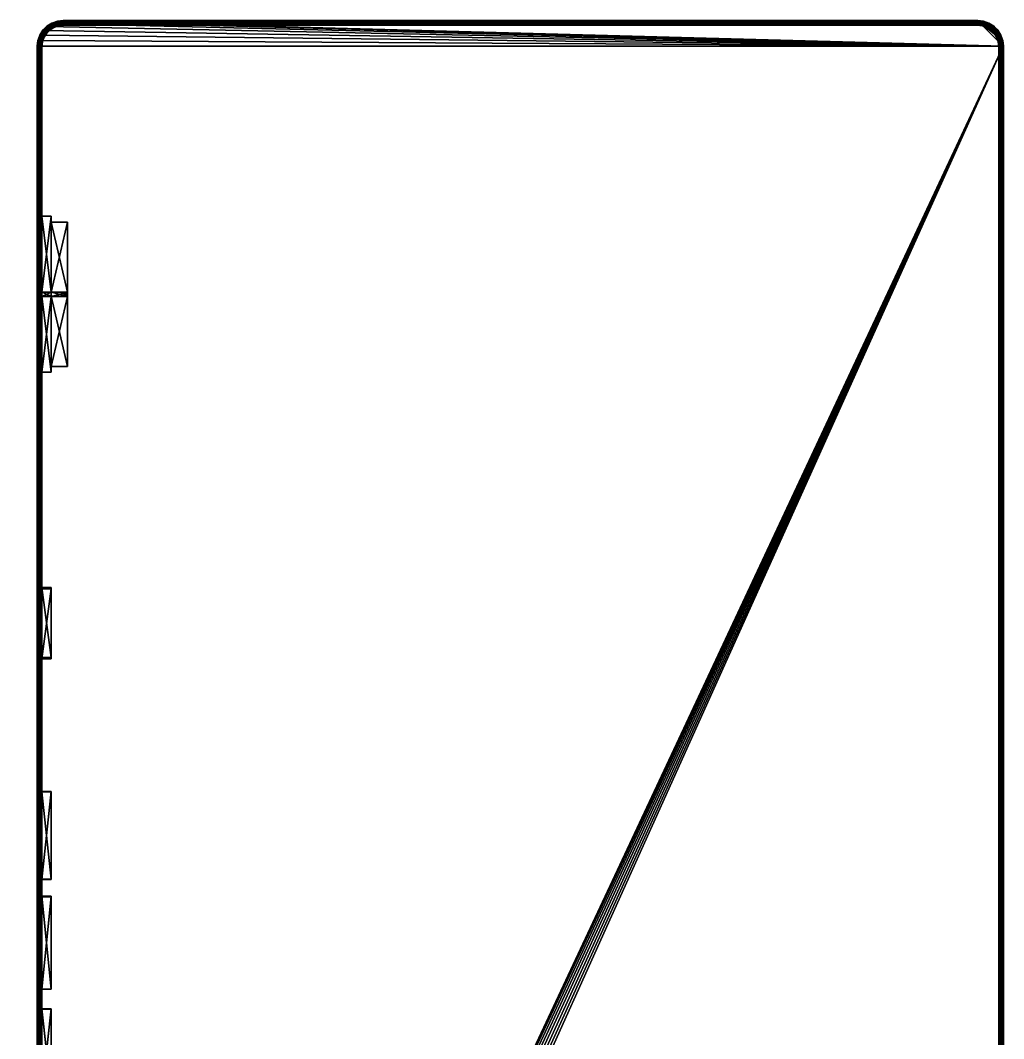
# Model space of a CAD drawing. Header units: inches. Extents: x -86905 to 120623, y -35248 to 213746.
# Drawn here: x -86905 to -5297, y 129234 to 213746 of the extents above; entities that cross this region are included whole.
import ezdxf

# ---------------------------------------------------------------- set-up
doc = ezdxf.new("R2010")
doc.units = ezdxf.units.IN
doc.header["$MEASUREMENT"] = 0
doc.layers.get('0').update_dxf_attribs({"color": 214, "true_color": 0x911cb1})

msp = doc.modelspace()

# ---------------------------------------------------------------- meshes
at = {"color": 133, "true_color": 0x58c7e1}
mesh = msp.add_polyface(dxfattribs=at)
corners = [(-84719, 212680, -822), (-84719, 212680, 96514), (-84445, 212955, 96514), (-84445, 212955, -822), (-84445, 212955, 106354), (-84719, 212680, 106354), (-84775, 212724, 106598), (-84489, 213010, 106598), (-84793, 212739, 106843), (-84503, 213028, 106843), (-84880, 212809, 107088), (-84573, 213115, 107088), (-84910, 212832, 108665), (-84597, 213145, 108665), (-84642, 213200, 108965), (-84253, 213447, 108965), (-84222, 213383, 108665), (-84965, 212877, 108965), (-85212, 212489, 108965), (-84697, 213269, 109265), (-84292, 213526, 109265), (-85034, 212932, 109265), (-85291, 212528, 109265), (-84686, 213255, 109565), (-84284, 213511, 109565), (-85020, 212921, 109565), (-85275, 212520, 109565), (-84675, 213242, 109865), (-84277, 213495, 109865), (-85006, 212910, 109865), (-85259, 212512, 109865)]
mesh.append_faces([[corners[k] for k in face] for face in [(0, 1, 2, 0), (2, 3, 0, 2), (4, 5, 6, 4), (6, 7, 4, 6), (7, 6, 8, 7), (8, 9, 7, 8), (9, 8, 10, 9), (10, 11, 9, 10), (11, 10, 12, 11), (12, 13, 11, 12), (14, 15, 16, 14), (13, 12, 17, 13), (17, 14, 13, 17), (18, 17, 12, 18), (15, 14, 19, 15), (19, 20, 15, 19), (14, 17, 21, 14), (21, 19, 14, 21), (17, 18, 22, 17), (22, 21, 17, 22), (20, 19, 23, 20), (23, 24, 20, 23), (19, 21, 25, 19), (25, 23, 19, 25), (21, 22, 26, 21), (26, 25, 21, 26), (24, 23, 27, 24), (27, 28, 24, 27), (23, 25, 29, 23), (29, 27, 23, 29), (25, 26, 30, 25), (30, 29, 25, 30), (5, 4, 2, 5), (2, 1, 5, 2)]], dxfattribs={"vtx2": -1, "vtx3": -1, "color": 133})
mesh = msp.add_polyface(dxfattribs=at)
corners = [(-5332, 211591, 109865), (-7451, 213710, 109865), (-83356, 213710, 109865), (-83825, 213656, 109865), (-84277, 213495, 109865), (-84675, 213242, 109865), (-85006, 212910, 109865), (-85259, 212512, 109865), (-7066, 213298, -822), (-7066, 213298, 96514), (-6692, 213164, 96514), (-7472, 213345, -822), (-7472, 213345, 96514), (-83335, 213345, -822), (-7066, 213298, 106354), (-7472, 213345, 106354), (-7468, 213415, 106598), (-7050, 213367, 106598), (-7467, 213438, 106843), (-7044, 213390, 106843), (-7460, 213550, 107088), (-7019, 213499, 107088), (-7458, 213587, 108665), (-7010, 213536, 108665), (-7454, 213658, 108965), (-6994, 213605, 108965), (-7449, 213746, 109265), (-6974, 213691, 109265), (-7450, 213728, 109565), (-6978, 213674, 109565), (-83358, 213746, 109265), (-83357, 213728, 109565), (-6982, 213656, 109865), (-6692, 213164, 106354)]
mesh.append_faces([[corners[k] for k in face] for face in [(0, 1, 2, 0), (0, 2, 3, 0), (0, 3, 4, 0), (0, 4, 5, 0), (0, 5, 6, 0), (0, 6, 7, 0)]], dxfattribs={"vtx0": -1, "vtx2": -1, "vtx3": -1, "color": 133})
mesh.append_faces([[corners[k] for k in face] for face in [(8, 9, 10, 8), (11, 12, 9, 11), (9, 8, 11, 9), (12, 11, 13, 12), (14, 15, 16, 14), (16, 17, 14, 16), (17, 16, 18, 17), (18, 19, 17, 18), (19, 18, 20, 19), (20, 21, 19, 20), (21, 20, 22, 21), (22, 23, 21, 22), (23, 22, 24, 23), (24, 25, 23, 24), (25, 24, 26, 25), (26, 27, 25, 26), (27, 26, 28, 27), (28, 29, 27, 28), (26, 30, 31, 26), (31, 28, 26, 31), (29, 28, 1, 29), (1, 32, 29, 1), (28, 31, 2, 28), (2, 1, 28, 2), (14, 33, 10, 14), (10, 9, 14, 10), (15, 14, 9, 15), (9, 12, 15, 9)]], dxfattribs={"vtx2": -1, "vtx3": -1, "color": 133})
mesh = msp.add_polyface(dxfattribs=at)
corners = [(-83742, 213298, -822), (-83742, 213298, 96514), (-83335, 213345, 96514), (-84115, 213164, -822), (-84115, 213164, 96514), (-84445, 212955, -822), (-84445, 212955, 96514), (-83742, 213298, 106354), (-84115, 213164, 106354), (-84146, 213228, 106598), (-83758, 213367, 106598), (-84445, 212955, 106354), (-84489, 213010, 106598), (-84156, 213249, 106843), (-83763, 213390, 106843), (-84503, 213028, 106843), (-84205, 213349, 107088), (-83788, 213499, 107088), (-84573, 213115, 107088), (-84222, 213383, 108665), (-83797, 213536, 108665), (-84597, 213145, 108665), (-84253, 213447, 108965), (-83813, 213605, 108965), (-84642, 213200, 108965), (-84292, 213526, 109265), (-83833, 213691, 109265), (-84284, 213511, 109565), (-83829, 213674, 109565), (-84277, 213495, 109865), (-83825, 213656, 109865)]
mesh.append_faces([[corners[k] for k in face] for face in [(0, 1, 2, 0), (3, 4, 1, 3), (1, 0, 3, 1), (5, 6, 4, 5), (4, 3, 5, 4), (7, 8, 9, 7), (9, 10, 7, 9), (8, 11, 12, 8), (12, 9, 8, 12), (10, 9, 13, 10), (13, 14, 10, 13), (9, 12, 15, 9), (15, 13, 9, 15), (14, 13, 16, 14), (16, 17, 14, 16), (13, 15, 18, 13), (18, 16, 13, 18), (17, 16, 19, 17), (19, 20, 17, 19), (16, 18, 21, 16), (21, 19, 16, 21), (20, 19, 22, 20), (22, 23, 20, 22), (19, 21, 24, 19), (23, 22, 25, 23), (25, 26, 23, 25), (26, 25, 27, 26), (27, 28, 26, 27), (28, 27, 29, 28), (29, 30, 28, 29), (8, 7, 1, 8), (1, 4, 8, 1), (11, 8, 4, 11), (4, 6, 11, 4)]], dxfattribs={"vtx2": -1, "vtx3": -1, "color": 133})
mesh = msp.add_polyface(dxfattribs=at)
corners = [(-83335, 213345, -822), (-83335, 213345, 96514), (-7472, 213345, 96514), (-83742, 213298, -822), (-7472, 213345, 106354), (-83335, 213345, 106354), (-83339, 213415, 106598), (-7468, 213415, 106598), (-83742, 213298, 106354), (-83758, 213367, 106598), (-83340, 213438, 106843), (-7467, 213438, 106843), (-83763, 213390, 106843), (-83347, 213550, 107088), (-7460, 213550, 107088), (-83788, 213499, 107088), (-83349, 213587, 108665), (-7458, 213587, 108665), (-83797, 213536, 108665), (-83353, 213658, 108965), (-7454, 213658, 108965), (-83813, 213605, 108965), (-83358, 213746, 109265), (-7449, 213746, 109265), (-83833, 213691, 109265), (-83829, 213674, 109565), (-83357, 213728, 109565), (-83825, 213656, 109865), (-83356, 213710, 109865), (-83742, 213298, 96514)]
mesh.append_faces([[corners[k] for k in face] for face in [(0, 1, 2, 0), (1, 0, 3, 1), (4, 5, 6, 4), (6, 7, 4, 6), (5, 8, 9, 5), (9, 6, 5, 9), (7, 6, 10, 7), (10, 11, 7, 10), (6, 9, 12, 6), (12, 10, 6, 12), (11, 10, 13, 11), (13, 14, 11, 13), (10, 12, 15, 10), (15, 13, 10, 15), (14, 13, 16, 14), (16, 17, 14, 16), (13, 15, 18, 13), (18, 16, 13, 18), (17, 16, 19, 17), (19, 20, 17, 19), (16, 18, 21, 16), (21, 19, 16, 21), (20, 19, 22, 20), (22, 23, 20, 22), (19, 21, 24, 19), (24, 22, 19, 24), (22, 24, 25, 22), (25, 26, 22, 25), (26, 25, 27, 26), (27, 28, 26, 27), (5, 4, 2, 5), (2, 1, 5, 2), (8, 5, 1, 8), (1, 29, 8, 1)]], dxfattribs={"vtx2": -1, "vtx3": -1, "color": 133})
mesh = msp.add_polyface(dxfattribs=at)
corners = [(-5386, 212061, 109865), (-5548, 212512, 109865), (-6530, 213495, 109865), (-5332, 211591, 109865), (-7451, 213710, 109865), (-5878, 212350, -822), (-5878, 212350, 96514), (-5744, 211977, 96514), (-6088, 212680, -822), (-6088, 212680, 96514), (-5744, 211977, 106354), (-5878, 212350, 106354), (-5815, 212381, 106598), (-5676, 211993, 106598), (-6088, 212680, 106354), (-6033, 212724, 106598), (-5794, 212392, 106843), (-5653, 211998, 106843), (-6014, 212739, 106843), (-5693, 212441, 107088), (-5544, 212024, 107088), (-5927, 212809, 107088), (-5659, 212458, 108665), (-5507, 212032, 108665), (-5898, 212832, 108665), (-5595, 212489, 108965), (-5438, 212049, 108965), (-5842, 212877, 108965), (-5516, 212528, 109265), (-5352, 212069, 109265), (-5532, 212520, 109565), (-5369, 212065, 109565)]
mesh.append_faces([[corners[k] for k in face] for face in [(0, 1, 2, 0), (3, 0, 4, 3)]], dxfattribs={"vtx1": -1, "vtx2": -1, "vtx3": -1, "color": 133})
mesh.append_faces([[corners[k] for k in face] for face in [(5, 6, 7, 5), (8, 9, 6, 8), (6, 5, 8, 6), (10, 11, 12, 10), (12, 13, 10, 12), (11, 14, 15, 11), (15, 12, 11, 15), (13, 12, 16, 13), (16, 17, 13, 16), (12, 15, 18, 12), (18, 16, 12, 18), (17, 16, 19, 17), (19, 20, 17, 19), (16, 18, 21, 16), (21, 19, 16, 21), (20, 19, 22, 20), (22, 23, 20, 22), (19, 21, 24, 19), (24, 22, 19, 24), (23, 22, 25, 23), (25, 26, 23, 25), (22, 24, 27, 22), (26, 25, 28, 26), (28, 29, 26, 28), (29, 28, 30, 29), (30, 31, 29, 30), (31, 30, 1, 31), (1, 0, 31, 1), (11, 10, 7, 11), (7, 6, 11, 7), (14, 11, 6, 14), (6, 9, 14, 6)]], dxfattribs={"vtx2": -1, "vtx3": -1, "color": 133})
mesh = msp.add_polyface(dxfattribs=at)
corners = [(-5801, 212910, 109865), (-6133, 213242, 109865), (-6530, 213495, 109865), (-5548, 212512, 109865), (-5386, 212061, 109865), (-6982, 213656, 109865), (-7451, 213710, 109865), (-6363, 212955, -822), (-6363, 212955, 96514), (-6088, 212680, 96514), (-6088, 212680, -822), (-6088, 212680, 106354), (-6363, 212955, 106354), (-6318, 213010, 106598), (-6033, 212724, 106598), (-6304, 213028, 106843), (-6014, 212739, 106843), (-6234, 213115, 107088), (-5927, 212809, 107088), (-6210, 213145, 108665), (-5898, 212832, 108665), (-5842, 212877, 108965), (-5595, 212489, 108965), (-5659, 212458, 108665), (-6166, 213200, 108965), (-5773, 212932, 109265), (-5516, 212528, 109265), (-6111, 213269, 109265), (-5787, 212921, 109565), (-5532, 212520, 109565), (-6122, 213255, 109565), (-6515, 213526, 109265), (-6523, 213511, 109565)]
mesh.append_faces([[corners[k] for k in face] for face in [(4, 2, 5, 4), (4, 5, 6, 4)]], dxfattribs={"vtx0": -1, "vtx2": -1, "vtx3": -1, "color": 133})
mesh.append_faces([[corners[k] for k in face] for face in [(3, 0, 2, 3)]], dxfattribs={"vtx1": -1, "vtx2": -1, "vtx3": -1, "color": 133})
mesh.append_faces([[corners[k] for k in face] for face in [(0, 1, 2, 0), (7, 8, 9, 7), (9, 10, 7, 9), (11, 12, 13, 11), (13, 14, 11, 13), (14, 13, 15, 14), (15, 16, 14, 15), (16, 15, 17, 16), (17, 18, 16, 17), (18, 17, 19, 18), (19, 20, 18, 19), (21, 22, 23, 21), (20, 19, 24, 20), (24, 21, 20, 24), (22, 21, 25, 22), (25, 26, 22, 25), (21, 24, 27, 21), (27, 25, 21, 27), (26, 25, 28, 26), (28, 29, 26, 28), (25, 27, 30, 25), (30, 28, 25, 30), (27, 31, 32, 27), (32, 30, 27, 32), (29, 28, 0, 29), (0, 3, 29, 0), (28, 30, 1, 28), (1, 0, 28, 1), (30, 32, 2, 30), (12, 11, 9, 12), (9, 8, 12, 9)]], dxfattribs={"vtx2": -1, "vtx3": -1, "color": 133})
mesh = msp.add_polyface(dxfattribs=at)
corners = [(-6692, 213164, -822), (-6692, 213164, 96514), (-6363, 212955, 96514), (-6363, 212955, -822), (-7066, 213298, -822), (-6363, 212955, 106354), (-6692, 213164, 106354), (-6661, 213228, 106598), (-6318, 213010, 106598), (-7066, 213298, 106354), (-7050, 213367, 106598), (-6651, 213249, 106843), (-6304, 213028, 106843), (-7044, 213390, 106843), (-6602, 213349, 107088), (-6234, 213115, 107088), (-7019, 213499, 107088), (-6585, 213383, 108665), (-6210, 213145, 108665), (-7010, 213536, 108665), (-6554, 213447, 108965), (-6166, 213200, 108965), (-6994, 213605, 108965), (-6515, 213526, 109265), (-6111, 213269, 109265), (-6974, 213691, 109265), (-6978, 213674, 109565), (-6523, 213511, 109565), (-6530, 213495, 109865), (-6133, 213242, 109865), (-6122, 213255, 109565), (-6982, 213656, 109865)]
mesh.append_faces([[corners[k] for k in face] for face in [(0, 1, 2, 0), (2, 3, 0, 2), (1, 0, 4, 1), (5, 6, 7, 5), (7, 8, 5, 7), (6, 9, 10, 6), (10, 7, 6, 10), (8, 7, 11, 8), (11, 12, 8, 11), (7, 10, 13, 7), (13, 11, 7, 13), (12, 11, 14, 12), (14, 15, 12, 14), (11, 13, 16, 11), (16, 14, 11, 16), (15, 14, 17, 15), (17, 18, 15, 17), (14, 16, 19, 14), (19, 17, 14, 19), (18, 17, 20, 18), (20, 21, 18, 20), (17, 19, 22, 17), (22, 20, 17, 22), (21, 20, 23, 21), (23, 24, 21, 23), (20, 22, 25, 20), (25, 23, 20, 25), (23, 25, 26, 23), (26, 27, 23, 26), (28, 29, 30, 28), (27, 26, 31, 27), (31, 28, 27, 31), (6, 5, 2, 6), (2, 1, 6, 2)]], dxfattribs={"vtx2": -1, "vtx3": -1, "color": 133})
mesh = msp.add_polyface(dxfattribs=at)
corners = [(-5332, 211591, 109865), (-85259, 212512, 109865), (-85421, 212061, 109865), (-85475, 211591, 109865), (-5744, 211977, -822), (-5744, 211977, 96514), (-5698, 211570, 96514), (-5698, 211570, -822), (-5878, 212350, -822), (-5698, 211570, 106354), (-5744, 211977, 106354), (-5676, 211993, 106598), (-5627, 211574, 106598), (-5653, 211998, 106843), (-5604, 211576, 106843), (-5544, 212024, 107088), (-5493, 211582, 107088), (-5507, 212032, 108665), (-5455, 211584, 108665), (-5438, 212049, 108965), (-5385, 211588, 108965), (-5352, 212069, 109265), (-5297, 211593, 109265), (-5369, 212065, 109565), (-5315, 211592, 109565), (-5386, 212061, 109865), (-82988, 190822, 12632), (-82988, 190857, 1884), (-82988, 185020, 1888), (-82988, 190857, -339), (-82988, 185020, -339), (-82988, 197006, 12632), (-82988, 197006, 1878), (-82988, 191198, 1883), (-82988, 191189, 12632), (-82988, 197006, -339), (-82988, 191184, -339), (-83145, 190822, 12632), (-83145, 191189, 12632), (-83145, 191198, 1883), (-83145, 191184, -339), (-83145, 190857, 1884)]
mesh.append_faces([[corners[k] for k in face] for face in [(0, 1, 2, 0), (0, 2, 3, 0)]], dxfattribs={"vtx0": -1, "vtx2": -1, "vtx3": -1, "color": 133})
mesh.append_faces([[corners[k] for k in face] for face in [(4, 5, 6, 4), (6, 7, 4, 6), (5, 4, 8, 5), (9, 10, 11, 9), (11, 12, 9, 11), (12, 11, 13, 12), (13, 14, 12, 13), (14, 13, 15, 14), (15, 16, 14, 15), (16, 15, 17, 16), (17, 18, 16, 17), (18, 17, 19, 18), (19, 20, 18, 19), (20, 19, 21, 20), (21, 22, 20, 21), (22, 21, 23, 22), (23, 24, 22, 23), (24, 23, 25, 24), (25, 0, 24, 25), (10, 9, 6, 10), (6, 5, 10, 6), (26, 27, 28, 26), (27, 29, 30, 27), (31, 32, 33, 31), (33, 34, 31, 33), (32, 35, 36, 32), (36, 33, 32, 36), (27, 26, 37, 27), (26, 34, 38, 26), (34, 33, 39, 34), (33, 36, 40, 33), (29, 27, 41, 29)]], dxfattribs={"vtx2": -1, "vtx3": -1, "color": 133})
mesh = msp.add_polyface(dxfattribs=at)
corners = [(-84929, 212350, -822), (-84929, 212350, 96514), (-84719, 212680, 96514), (-84719, 212680, -822), (-85063, 211977, -822), (-85063, 211977, 96514), (-84719, 212680, 106354), (-84929, 212350, 106354), (-84993, 212381, 106598), (-84775, 212724, 106598), (-85063, 211977, 106354), (-85132, 211993, 106598), (-85014, 212392, 106843), (-84793, 212739, 106843), (-85154, 211998, 106843), (-85114, 212441, 107088), (-84880, 212809, 107088), (-85263, 212024, 107088), (-85148, 212458, 108665), (-84910, 212832, 108665), (-85300, 212032, 108665), (-85212, 212489, 108965), (-85369, 212049, 108965), (-85455, 212069, 109265), (-85291, 212528, 109265), (-85438, 212065, 109565), (-85275, 212520, 109565), (-85421, 212061, 109865), (-85259, 212512, 109865)]
mesh.append_faces([[corners[k] for k in face] for face in [(0, 1, 2, 0), (2, 3, 0, 2), (4, 5, 1, 4), (1, 0, 4, 1), (6, 7, 8, 6), (8, 9, 6, 8), (7, 10, 11, 7), (11, 8, 7, 11), (9, 8, 12, 9), (12, 13, 9, 12), (8, 11, 14, 8), (14, 12, 8, 14), (13, 12, 15, 13), (15, 16, 13, 15), (12, 14, 17, 12), (17, 15, 12, 17), (16, 15, 18, 16), (18, 19, 16, 18), (15, 17, 20, 15), (20, 18, 15, 20), (19, 18, 21, 19), (18, 20, 22, 18), (22, 21, 18, 22), (21, 22, 23, 21), (23, 24, 21, 23), (24, 23, 25, 24), (25, 26, 24, 25), (26, 25, 27, 26), (27, 28, 26, 27), (7, 6, 2, 7), (2, 1, 7, 2), (10, 7, 1, 10), (1, 5, 10, 1)]], dxfattribs={"vtx2": -1, "vtx3": -1, "color": 133})
mesh = msp.add_polyface(dxfattribs=at)
corners = [(-85110, 40456, 96514), (-85110, 211570, 38855), (-85110, 151049, 38855), (-85110, 114483, -822), (-85110, 106513, -822), (-85110, 106510, 2038), (-85110, 114489, 2021), (-86509, 109190, 82011), (-86509, 110586, 82011), (-86246, 110592, 81975), (-86509, 110586, 89926), (-86509, 111897, 89449), (-86771, 111826, 89325), (-86771, 110561, 89785), (-86509, 111897, 82488), (-86771, 110561, 82152), (-86771, 111826, 82613), (-86771, 109215, 82152), (-86905, 111663, 89043), (-86905, 110504, 89465), (-86905, 110504, 82472), (-86905, 111663, 82894), (-86905, 109272, 82472), (-86723, 111500, 88762), (-86723, 110448, 89145), (-86723, 110448, 82793), (-86723, 111500, 83176), (-86723, 109328, 82793), (-86541, 111338, 88480), (-86541, 110392, 88824), (-86541, 110392, 83113), (-86541, 111338, 83457), (-86541, 109384, 83113), (-86074, 111338, 88480), (-86074, 110392, 88824), (-86074, 110392, 83113), (-86074, 111338, 83457), (-84706, 111338, 88480), (-84706, 110392, 83113)]
mesh.append_faces([[corners[k] for k in face] for face in [(0, 1, 2, 0)]], dxfattribs={"vtx0": -1, "vtx2": -1, "vtx3": -1, "color": 133})
mesh.append_faces([[corners[k] for k in face] for face in [(3, 4, 5, 3), (5, 6, 3, 5), (7, 8, 9, 7), (10, 11, 12, 10), (12, 13, 10, 12), (14, 8, 15, 14), (15, 16, 14, 15), (8, 7, 17, 8), (17, 15, 8, 17), (13, 12, 18, 13), (18, 19, 13, 18), (16, 15, 20, 16), (20, 21, 16, 20), (15, 17, 22, 15), (22, 20, 15, 22), (19, 18, 23, 19), (23, 24, 19, 23), (21, 20, 25, 21), (25, 26, 21, 25), (20, 22, 27, 20), (27, 25, 20, 27), (24, 23, 28, 24), (28, 29, 24, 28), (26, 25, 30, 26), (30, 31, 26, 30), (25, 27, 32, 25), (32, 30, 25, 32), (29, 28, 33, 29), (33, 34, 29, 33), (31, 30, 35, 31), (35, 36, 31, 35), (34, 33, 37, 34), (36, 35, 38, 36)]], dxfattribs={"vtx2": -1, "vtx3": -1, "color": 133})
mesh = msp.add_polyface(dxfattribs=at)
corners = [(-85203, 211576, 106843), (-85203, 40451, 106843), (-85314, 40444, 107088), (-85314, 211582, 107088), (-85352, 211584, 108665), (-85352, 40442, 108665), (-85423, 40438, 108965), (-85423, 211588, 108965), (-85510, 40433, 109265), (-85510, 211593, 109265), (-85110, 124641, 38855), (-85110, 124652, 14335), (-85110, 123107, 14335), (-85110, 124663, 13115), (-85110, 123115, 13115), (-85110, 124687, -822), (-85110, 123124, -822), (-85110, 123123, 2002), (-85110, 124682, 1999), (-86246, 122961, 81975), (-86246, 124369, 81975), (-83551, 124369, 81975), (-86246, 125693, 82456), (-83551, 125693, 82456), (-86246, 125693, 89481), (-86246, 124369, 89963), (-83551, 124369, 89963), (-86246, 122961, 89963), (-83551, 122961, 89963), (-86074, 124169, 88824), (-86074, 123162, 88824), (-86541, 123162, 88824), (-86074, 125115, 88480), (-86541, 124169, 88824), (-86074, 125887, 87833), (-86541, 125115, 88480), (-86074, 125115, 83457), (-86074, 125887, 84105), (-86541, 125887, 84105), (-86074, 124169, 83113), (-86541, 125115, 83457), (-86074, 123162, 83113), (-86541, 124169, 83113), (-84706, 124169, 88824), (-84706, 123162, 88824), (-84706, 125115, 88480), (-84706, 125887, 87833), (-84706, 125115, 83457), (-84706, 125887, 84105), (-84706, 124169, 83113), (-84706, 123162, 83113)]
mesh.append_faces([[corners[k] for k in face] for face in [(0, 1, 2, 0), (2, 3, 0, 2), (4, 5, 6, 4), (6, 7, 4, 6), (7, 6, 8, 7), (8, 9, 7, 8), (10, 11, 12, 10), (11, 13, 14, 11), (15, 16, 17, 15), (17, 18, 15, 17), (14, 13, 18, 14), (18, 17, 14, 18), (19, 20, 21, 19), (20, 22, 23, 20), (24, 25, 26, 24), (25, 27, 28, 25), (29, 30, 31, 29), (32, 29, 33, 32), (34, 32, 35, 34), (36, 37, 38, 36), (39, 36, 40, 39), (41, 39, 42, 41), (30, 29, 43, 30), (43, 44, 30, 43), (29, 32, 45, 29), (45, 43, 29, 45), (32, 34, 46, 32), (46, 45, 32, 46), (37, 36, 47, 37), (47, 48, 37, 47), (36, 39, 49, 36), (49, 47, 36, 49), (39, 41, 50, 39), (50, 49, 39, 50)]], dxfattribs={"vtx2": -1, "vtx3": -1, "color": 133})
mesh = msp.add_polyface(dxfattribs=at)
corners = [(-85110, 211570, 106354), (-85110, 40456, 106354), (-85180, 40452, 106598), (-85180, 211574, 106598), (-85203, 40451, 106843), (-85203, 211576, 106843), (-85314, 211582, 107088), (-85314, 40444, 107088), (-85352, 40442, 108665), (-85352, 211584, 108665), (-85510, 211593, 109265), (-85510, 40433, 109265), (-85493, 40434, 109565), (-85493, 211592, 109565), (-85475, 40435, 109865), (-85475, 211591, 109865), (-85110, 211570, 96514), (-85110, 40456, 96514), (-85110, 211570, 38855), (-85110, 124663, 13115), (-85110, 124652, 14335), (-85110, 131679, 14335), (-85110, 131696, -822), (-85110, 124687, -822), (-85110, 124682, 1999), (-85110, 131694, 1983), (-86246, 125693, 82456), (-86246, 126772, 83362), (-83551, 126772, 83362), (-86246, 127476, 84582), (-83551, 127476, 84582), (-86246, 127721, 85969), (-83551, 127721, 85969), (-86246, 127476, 87356), (-83551, 127476, 87356), (-86246, 126772, 88575), (-83551, 126772, 88575), (-86246, 125693, 89481), (-83551, 125693, 89481), (-86074, 126390, 86960), (-86074, 125887, 87833), (-86541, 125887, 87833), (-86074, 126565, 85969), (-86541, 126390, 86960), (-86074, 126390, 84977), (-86541, 126565, 85969), (-86074, 125887, 84105), (-86541, 126390, 84977), (-84706, 126390, 86960), (-84706, 125887, 87833), (-84706, 126565, 85969), (-84706, 126390, 84977), (-84706, 125887, 84105)]
mesh.append_faces([[corners[k] for k in face] for face in [(0, 1, 2, 0), (2, 3, 0, 2), (3, 2, 4, 3), (4, 5, 3, 4), (6, 7, 8, 6), (8, 9, 6, 8), (10, 11, 12, 10), (12, 13, 10, 12), (13, 12, 14, 13), (14, 15, 13, 14), (1, 0, 16, 1), (16, 17, 1, 16), (17, 16, 18, 17), (19, 20, 21, 19), (22, 23, 24, 22), (24, 25, 22, 24), (26, 27, 28, 26), (27, 29, 30, 27), (29, 31, 32, 29), (31, 33, 34, 31), (33, 35, 36, 33), (35, 37, 38, 35), (39, 40, 41, 39), (42, 39, 43, 42), (44, 42, 45, 44), (46, 44, 47, 46), (40, 39, 48, 40), (48, 49, 40, 48), (39, 42, 50, 39), (50, 48, 39, 50), (42, 44, 51, 42), (51, 50, 42, 51), (44, 46, 52, 44), (52, 51, 44, 52)]], dxfattribs={"vtx2": -1, "vtx3": -1, "color": 133})
mesh = msp.add_polyface(dxfattribs=at)
corners = [(-85110, 211570, 38855), (-85110, 211570, 96514), (-85063, 211977, 96514), (-85110, 211570, 14335), (-85110, 211570, 13115), (-85110, 211570, 1868), (-85110, 211570, -822), (-85063, 211977, -822), (-85063, 211977, 106354), (-85110, 211570, 106354), (-85180, 211574, 106598), (-85132, 211993, 106598), (-85203, 211576, 106843), (-85154, 211998, 106843), (-85314, 211582, 107088), (-85263, 212024, 107088), (-85352, 211584, 108665), (-85300, 212032, 108665), (-85423, 211588, 108965), (-85369, 212049, 108965), (-85510, 211593, 109265), (-85455, 212069, 109265), (-85493, 211592, 109565), (-85438, 212065, 109565), (-85475, 211591, 109865), (-85421, 212061, 109865), (-85110, 197489, 13115), (-85110, 197489, 14335), (-85110, 197489, 1878), (-85110, 197489, -822), (-84352, 197489, 1878), (-84352, 197489, 13115), (-84352, 197489, -822)]
mesh.append_faces([[corners[k] for k in face] for face in [(3, 0, 2, 3), (4, 3, 2, 4), (5, 4, 2, 5), (6, 5, 2, 6)]], dxfattribs={"vtx1": -1, "vtx2": -1, "vtx3": -1, "color": 133})
mesh.append_faces([[corners[k] for k in face] for face in [(7, 6, 2, 7)]], dxfattribs={"vtx1": -1, "vtx3": -1, "color": 133})
mesh.append_faces([[corners[k] for k in face] for face in [(0, 1, 2, 0), (8, 9, 10, 8), (10, 11, 8, 10), (11, 10, 12, 11), (12, 13, 11, 12), (13, 12, 14, 13), (14, 15, 13, 14), (15, 14, 16, 15), (16, 17, 15, 16), (17, 16, 18, 17), (18, 19, 17, 18), (19, 18, 20, 19), (20, 21, 19, 20), (21, 20, 22, 21), (22, 23, 21, 22), (23, 22, 24, 23), (24, 25, 23, 24), (9, 8, 2, 9), (2, 1, 9, 2), (3, 4, 26, 3), (26, 27, 3, 26), (4, 5, 28, 4), (28, 26, 4, 28), (5, 6, 29, 5), (29, 28, 5, 29), (26, 28, 30, 26), (30, 31, 26, 30), (28, 29, 32, 28), (32, 30, 28, 32)]], dxfattribs={"vtx2": -1, "vtx3": -1, "color": 133})
mesh = msp.add_polyface(dxfattribs=at)
corners = [(-5332, 211591, 109865), (-85475, 40435, 109865), (-85421, 39966, 109865), (-85259, 39514, 109865), (-85006, 39116, 109865), (-84675, 38785, 109865), (-84277, 38532, 109865), (-83825, 38370, 109865), (-83356, 38316, 109865), (-5698, 40456, 106354), (-5698, 211570, 106354), (-5627, 211574, 106598), (-5627, 40452, 106598), (-5604, 211576, 106843), (-5604, 40451, 106843), (-5493, 211582, 107088), (-5493, 40444, 107088), (-5455, 211584, 108665), (-5455, 40442, 108665), (-5385, 211588, 108965), (-5385, 40438, 108965), (-5297, 211593, 109265), (-5297, 40433, 109265), (-5315, 211592, 109565), (-5315, 40434, 109565), (-5332, 40435, 109865), (-5698, 40456, 96514), (-5698, 211570, 96514), (-83551, 126772, 88575), (-83551, 125693, 89481), (-83551, 124369, 89963), (-83551, 122961, 89963), (-83551, 121637, 89481), (-83551, 126772, 83362), (-83551, 121637, 82456), (-83551, 120558, 88575), (-83551, 119854, 87356), (-83551, 119854, 84582), (-83551, 119610, 85969)]
mesh.append_faces([[corners[k] for k in face] for face in [(28, 30, 32, 28), (33, 28, 32, 33), (34, 33, 32, 34), (34, 32, 36, 34), (37, 34, 36, 37)]], dxfattribs={"vtx0": -1, "vtx1": -1, "vtx2": -1, "vtx3": -1, "color": 133})
mesh.append_faces([[corners[k] for k in face] for face in [(0, 1, 2, 0), (0, 2, 3, 0), (0, 3, 4, 0), (0, 4, 5, 0), (0, 5, 6, 0), (0, 6, 7, 0), (0, 7, 8, 0)]], dxfattribs={"vtx0": -1, "vtx2": -1, "vtx3": -1, "color": 133})
mesh.append_faces([[corners[k] for k in face] for face in [(38, 37, 36, 38)]], dxfattribs={"vtx1": -1, "vtx3": -1, "color": 133})
mesh.append_faces([[corners[k] for k in face] for face in [(9, 10, 11, 9), (11, 12, 9, 11), (12, 11, 13, 12), (13, 14, 12, 13), (14, 13, 15, 14), (15, 16, 14, 15), (16, 15, 17, 16), (17, 18, 16, 17), (18, 17, 19, 18), (19, 20, 18, 19), (20, 19, 21, 20), (21, 22, 20, 21), (22, 21, 23, 22), (23, 24, 22, 23), (24, 23, 0, 24), (0, 25, 24, 0), (10, 9, 26, 10), (26, 27, 10, 26), (28, 29, 30, 28), (30, 31, 32, 30), (32, 35, 36, 32)]], dxfattribs={"vtx2": -1, "vtx3": -1, "color": 133})
mesh = msp.add_polyface(dxfattribs=at)
corners = [(-5332, 211591, 109865), (-85475, 211591, 109865), (-85475, 40435, 109865), (-5698, 211570, -822), (-5698, 211570, 96514), (-5698, 40456, 96514), (-84352, 131696, 38855), (-84352, 131679, 14335), (-84352, 124652, 14335), (-84352, 141007, 38855), (-84352, 141028, 14335), (-84352, 133334, 14335), (-84352, 133342, 38855), (-84352, 149733, 38855), (-84352, 149707, 14335), (-84352, 142463, 14335), (-84352, 142454, 38855), (-84352, 133341, 13115), (-84352, 141041, 13115), (-84352, 141051, 1963), (-84352, 133342, 1980), (-84352, 142465, 13115), (-84352, 149720, 13115), (-84352, 149730, 1944), (-84352, 142456, 1960), (-85110, 133342, 38855), (-85110, 141007, 38855), (-85110, 142454, 38855), (-85110, 142463, 14335), (-84352, 160853, 1927), (-84352, 160766, 13115), (-84352, 166553, 13115), (-84352, 166685, 1902), (-85110, 166553, 13115), (-85110, 166685, 1902), (-82988, 185020, 1888), (-82988, 185020, 12632), (-82988, 190822, 12632), (-82988, 185020, -339), (-82988, 190857, 1884), (-84352, 184537, -822), (-84352, 190857, -822), (-85110, 190857, -822), (-84352, 184537, 1888), (-85110, 184537, -822), (-84352, 184537, 13115), (-85110, 184537, 1888), (-84352, 190822, 13115), (-85110, 184537, 13115), (-84352, 185020, 1888), (-84352, 185020, -339), (-84352, 185020, 12632), (-84352, 190822, 12632)]
mesh.append_faces([[corners[k] for k in face] for face in [(0, 1, 2, 0)]], dxfattribs={"vtx0": -1, "vtx2": -1, "vtx3": -1, "color": 133})
mesh.append_faces([[corners[k] for k in face] for face in [(3, 4, 5, 3), (6, 7, 8, 6), (9, 10, 11, 9), (11, 12, 9, 11), (13, 14, 15, 13), (15, 16, 13, 15), (17, 18, 19, 17), (19, 20, 17, 19), (21, 22, 23, 21), (23, 24, 21, 23), (9, 12, 25, 9), (10, 9, 26, 10), (13, 16, 27, 13), (16, 15, 28, 16), (29, 30, 31, 29), (31, 32, 29, 31), (32, 31, 33, 32), (29, 32, 34, 29), (35, 36, 37, 35), (38, 35, 39, 38), (40, 41, 42, 40), (43, 40, 44, 43), (45, 43, 46, 45), (47, 45, 48, 47), (40, 43, 49, 40), (49, 50, 40, 49), (43, 45, 51, 43), (51, 49, 43, 51), (45, 47, 52, 45), (50, 49, 35, 50), (35, 38, 50, 35), (49, 51, 36, 49), (36, 35, 49, 36)]], dxfattribs={"vtx2": -1, "vtx3": -1, "color": 133})
mesh = msp.add_polyface(dxfattribs=at)
corners = [(-85110, 151049, 38855), (-85110, 151024, 14335), (-85110, 149707, 14335), (-85110, 149733, 38855), (-85110, 151047, 13115), (-85110, 149720, 13115), (-85110, 151049, -822), (-85110, 149733, -822), (-85110, 149730, 1944), (-85110, 151048, 1941), (-85110, 160700, 17499), (-85110, 160757, 14335), (-85110, 160766, 13115), (-85110, 184537, -822), (-85110, 160853, 1927), (-85110, 166685, 1902), (-85110, 184537, 1888), (-85110, 166456, 17422), (-85110, 211570, 38855), (-85110, 211570, 14335), (-85110, 197489, 14335), (-85110, 191170, 14335), (-85110, 190809, 14335), (-85110, 184537, 14335), (-85110, 166539, 14335), (-85110, 184537, 13115), (-85110, 166553, 13115)]
mesh.append_faces([[corners[k] for k in face] for face in [(13, 9, 15, 13)]], dxfattribs={"vtx0": -1, "vtx1": -1, "vtx2": -1, "vtx3": -1, "color": 133})
mesh.append_faces([[corners[k] for k in face] for face in [(17, 0, 18, 17), (17, 19, 20, 17), (17, 20, 21, 17), (17, 21, 22, 17), (17, 22, 23, 17)]], dxfattribs={"vtx0": -1, "vtx2": -1, "vtx3": -1, "color": 133})
mesh.append_faces([[corners[k] for k in face] for face in [(13, 15, 16, 13), (17, 23, 24, 17)]], dxfattribs={"vtx0": -1, "vtx3": -1, "color": 133})
mesh.append_faces([[corners[k] for k in face] for face in [(0, 1, 2, 0), (2, 3, 0, 2), (1, 4, 5, 1), (5, 2, 1, 5), (6, 7, 8, 6), (8, 9, 6, 8), (1, 0, 10, 1), (10, 11, 1, 10), (11, 12, 4, 11), (4, 1, 11, 4), (13, 6, 9, 13), (9, 14, 15, 9), (5, 4, 9, 5), (9, 8, 5, 9), (4, 12, 14, 4), (14, 9, 4, 14), (17, 10, 0, 17), (23, 25, 26, 23), (26, 24, 23, 26), (25, 16, 15, 25), (15, 26, 25, 15), (12, 11, 24, 12), (24, 26, 12, 24), (17, 24, 11, 17), (11, 10, 17, 11), (25, 23, 22, 25)]], dxfattribs={"vtx2": -1, "vtx3": -1, "color": 133})
mesh = msp.add_polyface(dxfattribs=at)
corners = [(-85110, 166456, 17422), (-85110, 211570, 38855), (-85110, 211570, 14335), (-85110, 190809, 14335), (-85110, 190822, 13115), (-85110, 184537, 13115), (-85110, 191170, 14335), (-85110, 191189, 13115), (-85110, 197489, 14335), (-85110, 197489, 13115), (-85110, 197489, -822), (-85110, 191184, -822), (-84352, 191184, -822), (-84352, 197489, -822), (-85110, 190857, -822), (-84352, 190857, -822), (-84352, 191189, 13115), (-84352, 190822, 13115), (-84352, 197489, 13115), (-84352, 197489, 1878), (-84352, 197006, 1878), (-84352, 197006, 12632), (-84352, 197006, -339), (-84352, 191184, -339), (-84352, 190857, -339), (-84352, 184537, -822), (-84352, 185020, -339), (-84352, 190822, 12632), (-84352, 185020, 12632), (-84352, 184537, 13115), (-84352, 191189, 12632), (-82988, 197006, 1878), (-82988, 197006, -339), (-82988, 191184, -339), (-82988, 190857, -339), (-82988, 185020, -339)]
mesh.append_faces([[corners[k] for k in face] for face in [(0, 1, 2, 0)]], dxfattribs={"vtx0": -1, "vtx2": -1, "vtx3": -1, "color": 133})
mesh.append_faces([[corners[k] for k in face] for face in [(3, 4, 5, 3), (6, 7, 4, 6), (4, 3, 6, 4), (8, 9, 7, 8), (7, 6, 8, 7), (10, 11, 12, 10), (12, 13, 10, 12), (11, 14, 15, 11), (15, 12, 11, 15), (4, 7, 16, 4), (16, 17, 4, 16), (7, 9, 18, 7), (18, 16, 7, 18), (18, 19, 20, 18), (20, 21, 18, 20), (19, 13, 22, 19), (22, 20, 19, 22), (13, 12, 23, 13), (23, 22, 13, 23), (12, 15, 24, 12), (24, 23, 12, 24), (15, 25, 26, 15), (26, 24, 15, 26), (27, 28, 29, 27), (17, 16, 30, 17), (30, 27, 17, 30), (16, 18, 21, 16), (21, 30, 16, 21), (21, 20, 31, 21), (20, 22, 32, 20), (22, 23, 33, 22), (23, 24, 34, 23), (24, 26, 35, 24)]], dxfattribs={"vtx2": -1, "vtx3": -1, "color": 133})
mesh = msp.add_polyface(dxfattribs=at)
corners = [(-5332, 40435, 109865), (-5332, 211591, 109865), (-83356, 38316, 109865), (-7451, 38316, 109865), (-7472, 38681, 96514), (-7472, 38681, -822), (-7066, 38728, -822), (-7472, 35525, -822), (-7472, 35525, 96514), (-83335, 35525, 96514), (-7472, 38681, 106354), (-7066, 38728, 106354), (-7050, 38659, 106598), (-7468, 38611, 106598), (-83335, 38681, 106354), (-83339, 38611, 106598), (-7044, 38637, 106843), (-7467, 38588, 106843), (-83340, 38588, 106843), (-7019, 38528, 107088), (-7460, 38477, 107088), (-83347, 38477, 107088), (-7010, 38491, 108665), (-7458, 38439, 108665), (-83349, 38439, 108665), (-7454, 38368, 108965), (-83353, 38368, 108965), (-7449, 38281, 109265), (-83358, 38281, 109265), (-7066, 38728, 96514), (-83335, 38681, 96514), (-83335, 38681, -822), (-83335, 35525, -822)]
mesh.append_faces([[corners[k] for k in face] for face in [(3, 0, 2, 3)]], dxfattribs={"vtx0": -1, "vtx1": -1, "vtx3": -1, "color": 133})
mesh.append_faces([[corners[k] for k in face] for face in [(0, 1, 2, 0)]], dxfattribs={"vtx1": -1, "vtx2": -1, "vtx3": -1, "color": 133})
mesh.append_faces([[corners[k] for k in face] for face in [(4, 5, 6, 4), (7, 8, 9, 7), (10, 11, 12, 10), (12, 13, 10, 12), (14, 10, 13, 14), (13, 15, 14, 13), (13, 12, 16, 13), (16, 17, 13, 16), (15, 13, 17, 15), (17, 18, 15, 17), (17, 16, 19, 17), (19, 20, 17, 19), (18, 17, 20, 18), (20, 21, 18, 20), (20, 19, 22, 20), (22, 23, 20, 22), (21, 20, 23, 21), (23, 24, 21, 23), (24, 23, 25, 24), (25, 26, 24, 25), (26, 25, 27, 26), (27, 28, 26, 27), (11, 10, 4, 11), (4, 29, 11, 4), (10, 14, 30, 10), (30, 4, 10, 30), (31, 5, 7, 31), (7, 32, 31, 7), (5, 4, 8, 5), (8, 7, 5, 8), (4, 30, 9, 4), (9, 8, 4, 9)]], dxfattribs={"vtx2": -1, "vtx3": -1, "color": 133})
mesh = msp.add_polyface(dxfattribs=at)
corners = [(-5744, 40049, -822), (-5744, 40049, 96514), (-5878, 39676, 96514), (-5878, 39676, -822), (-5698, 40456, -822), (-5698, 40456, 96514), (-5698, 211570, -822), (-5878, 39676, 106354), (-5744, 40049, 106354), (-5676, 40033, 106598), (-5815, 39645, 106598), (-5698, 40456, 106354), (-5627, 40452, 106598), (-5653, 40028, 106843), (-5794, 39635, 106843), (-5604, 40451, 106843), (-5544, 40003, 107088), (-5693, 39586, 107088), (-5493, 40444, 107088), (-5507, 39994, 108665), (-5659, 39569, 108665), (-5455, 40442, 108665), (-5438, 39978, 108965), (-5385, 40438, 108965), (-5297, 40433, 109265), (-5352, 39958, 109265), (-5315, 40434, 109565), (-5369, 39962, 109565), (-5332, 40435, 109865), (-5386, 39966, 109865)]
mesh.append_faces([[corners[k] for k in face] for face in [(0, 1, 2, 0), (2, 3, 0, 2), (4, 5, 1, 4), (1, 0, 4, 1), (5, 4, 6, 5), (7, 8, 9, 7), (9, 10, 7, 9), (8, 11, 12, 8), (12, 9, 8, 12), (10, 9, 13, 10), (13, 14, 10, 13), (9, 12, 15, 9), (15, 13, 9, 15), (14, 13, 16, 14), (16, 17, 14, 16), (13, 15, 18, 13), (18, 16, 13, 18), (17, 16, 19, 17), (19, 20, 17, 19), (16, 18, 21, 16), (21, 19, 16, 21), (20, 19, 22, 20), (19, 21, 23, 19), (23, 22, 19, 23), (22, 23, 24, 22), (24, 25, 22, 24), (25, 24, 26, 25), (26, 27, 25, 26), (27, 26, 28, 27), (28, 29, 27, 28), (8, 7, 2, 8), (2, 1, 8, 2), (11, 8, 1, 11), (1, 5, 11, 1)]], dxfattribs={"vtx2": -1, "vtx3": -1, "color": 133})
mesh = msp.add_polyface(dxfattribs=at)
corners = [(-83277, 191189, 12632), (-83277, 191198, 1883), (-83277, 190857, 1884), (-83277, 190822, 12632), (-83277, 191184, -339), (-83277, 190857, -339), (-82988, 197006, 1878), (-82988, 197006, 12632), (-84352, 197006, 12632), (-82988, 197006, -339), (-84352, 197006, 1878), (-82988, 191184, -339), (-84352, 197006, -339), (-82988, 190857, -339), (-84352, 191184, -339), (-82988, 185020, -339), (-84352, 190857, -339), (-84352, 185020, 12632), (-84352, 190822, 12632), (-82988, 190822, 12632), (-82988, 185020, 12632), (-84352, 191189, 12632), (-82988, 191189, 12632), (-83145, 190822, 12632), (-83145, 190857, 1884), (-82988, 190857, 1884), (-83145, 191189, 12632), (-83145, 191198, 1883), (-83145, 191184, -339), (-82988, 191198, 1883), (-83145, 190857, -339)]
mesh.append_faces([[corners[k] for k in face] for face in [(0, 1, 2, 0), (2, 3, 0, 2), (1, 4, 5, 1), (5, 2, 1, 5), (6, 7, 8, 6), (9, 6, 10, 9), (11, 9, 12, 11), (13, 11, 14, 13), (15, 13, 16, 15), (17, 18, 19, 17), (19, 20, 17, 19), (18, 21, 22, 18), (22, 19, 18, 22), (21, 8, 7, 21), (7, 22, 21, 7), (23, 24, 25, 23), (26, 23, 19, 26), (27, 26, 22, 27), (28, 27, 29, 28), (11, 13, 30, 11), (30, 28, 11, 30), (24, 30, 13, 24), (24, 23, 3, 24), (3, 2, 24, 3), (23, 26, 0, 23), (0, 3, 23, 0), (26, 27, 1, 26), (1, 0, 26, 1), (27, 28, 4, 27), (4, 1, 27, 4), (28, 30, 5, 28), (5, 4, 28, 5), (30, 24, 2, 30), (2, 5, 30, 2)]], dxfattribs={"vtx2": -1, "vtx3": -1, "color": 133})
mesh = msp.add_polyface(dxfattribs=at)
corners = [(-84352, 131679, 14335), (-84352, 131696, 38855), (-85110, 131696, 38855), (-85110, 133342, 38855), (-85110, 141007, 38855), (-84352, 141007, 38855), (-85110, 141028, 14335), (-84352, 141028, 14335), (-85110, 133334, 14335), (-84352, 133334, 14335), (-84352, 133342, 38855), (-85110, 142454, 38855), (-85110, 149733, 38855), (-84352, 149733, 38855), (-84352, 149707, 14335), (-84352, 142463, 14335), (-85110, 149707, 14335), (-85110, 142463, 14335), (-84352, 142454, 38855), (-85110, 131684, 13115), (-85110, 131694, 1983), (-84352, 131694, 1983), (-84352, 131684, 13115), (-85110, 133341, 13115), (-85110, 141041, 13115), (-84352, 141041, 13115), (-84352, 133341, 13115), (-84352, 141051, 1963), (-85110, 141051, 1963), (-85110, 133342, 1980), (-84352, 133342, 1980), (-84352, 149720, 13115), (-84352, 142465, 13115), (-85110, 142465, 13115), (-84352, 149730, 1944), (-85110, 149720, 13115), (-84352, 142456, 1960), (-85110, 149730, 1944), (-85110, 142456, 1960), (-85110, 160766, 13115), (-85110, 166553, 13115), (-84352, 166553, 13115), (-84352, 160766, 13115), (-85110, 166685, 1902), (-84352, 166685, 1902), (-85110, 160853, 1927), (-84352, 160853, 1927), (-85110, 190857, -822), (-85110, 184537, -822), (-84352, 184537, -822), (-85110, 184537, 1888), (-84352, 184537, 1888), (-85110, 184537, 13115), (-84352, 184537, 13115), (-85110, 190822, 13115), (-84352, 190822, 13115)]
mesh.append_faces([[corners[k] for k in face] for face in [(0, 1, 2, 0), (3, 4, 5, 3), (4, 6, 7, 4), (6, 8, 9, 6), (9, 7, 6, 9), (8, 3, 10, 8), (10, 9, 8, 10), (11, 12, 13, 11), (14, 13, 12, 14), (15, 14, 16, 15), (17, 11, 18, 17), (19, 20, 21, 19), (21, 22, 19, 21), (23, 24, 25, 23), (25, 26, 23, 25), (27, 25, 24, 27), (28, 29, 30, 28), (30, 27, 28, 30), (29, 23, 26, 29), (26, 30, 29, 26), (31, 32, 33, 31), (34, 31, 35, 34), (36, 34, 37, 36), (32, 36, 38, 32), (39, 40, 41, 39), (41, 42, 39, 41), (40, 43, 44, 40), (43, 45, 46, 43), (45, 39, 42, 45), (42, 46, 45, 42), (47, 48, 49, 47), (48, 50, 51, 48), (50, 52, 53, 50), (52, 54, 55, 52)]], dxfattribs={"vtx2": -1, "vtx3": -1, "color": 133})
mesh = msp.add_polyface(dxfattribs=at)
corners = [(-85110, 40456, 96514), (-85110, 151049, 38855), (-85110, 149733, 38855), (-85110, 96367, 38855), (-85110, 96358, 14335), (-85110, 94931, 14335), (-85110, 94895, 38855), (-85110, 96359, 13115), (-85110, 94930, 13115), (-85110, 96381, 2060), (-85110, 96386, -822), (-85110, 94895, -542), (-85110, 94902, 2063), (-86246, 95407, 81975), (-86246, 96815, 81975), (-83551, 96815, 81975), (-86246, 96815, 89963), (-86246, 95407, 89963), (-83551, 95407, 89963), (-86509, 96809, 89926), (-86509, 95413, 89926), (-86771, 96784, 89785), (-86771, 95438, 89785), (-86905, 96727, 89465), (-86905, 95494, 89465), (-86723, 96671, 89145), (-86723, 95551, 89145), (-86541, 95607, 88824), (-86541, 94661, 88480), (-86723, 94498, 88762), (-86541, 96614, 88824), (-86541, 94661, 83457), (-86541, 95607, 83113), (-86723, 95551, 82793), (-86074, 95607, 88824), (-86074, 94661, 88480), (-86074, 96614, 88824), (-86541, 96614, 83113), (-86074, 95607, 83113), (-86074, 96614, 83113), (-86074, 94661, 83457), (-84706, 95607, 88824), (-84706, 94661, 88480), (-84706, 94661, 83457)]
mesh.append_faces([[corners[k] for k in face] for face in [(0, 1, 2, 0)]], dxfattribs={"vtx0": -1, "vtx2": -1, "vtx3": -1, "color": 133})
mesh.append_faces([[corners[k] for k in face] for face in [(3, 4, 5, 3), (5, 6, 3, 5), (4, 7, 8, 4), (8, 5, 4, 8), (9, 10, 11, 9), (11, 12, 9, 11), (8, 7, 9, 8), (9, 12, 8, 9), (13, 14, 15, 13), (16, 17, 18, 16), (17, 16, 19, 17), (19, 20, 17, 19), (20, 19, 21, 20), (21, 22, 20, 21), (22, 21, 23, 22), (23, 24, 22, 23), (24, 23, 25, 24), (25, 26, 24, 25), (27, 28, 29, 27), (26, 25, 30, 26), (30, 27, 26, 30), (31, 32, 33, 31), (28, 27, 34, 28), (34, 35, 28, 34), (27, 30, 36, 27), (36, 34, 27, 36), (37, 32, 38, 37), (38, 39, 37, 38), (32, 31, 40, 32), (40, 38, 32, 40), (35, 34, 41, 35), (41, 42, 35, 41), (38, 40, 43, 38)]], dxfattribs={"vtx2": -1, "vtx3": -1, "color": 133})
mesh = msp.add_polyface(dxfattribs=at)
corners = [(-85110, 40456, 96514), (-85110, 149733, 38855), (-85110, 142454, 38855), (-86246, 92300, 84582), (-86246, 93004, 83362), (-83551, 93004, 83362), (-86246, 93004, 88575), (-86246, 92300, 87356), (-83551, 92300, 87356), (-86509, 93032, 88552), (-86509, 92335, 87343), (-86509, 92335, 84594), (-86509, 93032, 83386), (-86771, 92235, 85969), (-86771, 92469, 84643), (-86771, 92469, 87294), (-86509, 92092, 85969), (-86771, 93142, 88460), (-86771, 93142, 83478), (-86905, 92561, 85969), (-86905, 92775, 84754), (-86905, 92775, 87183), (-86905, 93391, 88251), (-86905, 93391, 83687), (-86723, 92886, 85969), (-86723, 93080, 84866), (-86723, 93080, 87072), (-86723, 93640, 88042), (-86723, 93640, 83896), (-86541, 93211, 85969), (-86541, 93386, 84977), (-86541, 93386, 86960), (-86074, 93211, 85969)]
mesh.append_faces([[corners[k] for k in face] for face in [(0, 1, 2, 0)]], dxfattribs={"vtx0": -1, "vtx2": -1, "vtx3": -1, "color": 133})
mesh.append_faces([[corners[k] for k in face] for face in [(3, 4, 5, 3), (6, 7, 8, 6), (7, 6, 9, 7), (9, 10, 7, 9), (4, 3, 11, 4), (11, 12, 4, 11), (13, 14, 11, 13), (15, 13, 16, 15), (10, 9, 17, 10), (17, 15, 10, 17), (12, 11, 14, 12), (14, 18, 12, 14), (14, 13, 19, 14), (19, 20, 14, 19), (13, 15, 21, 13), (21, 19, 13, 21), (15, 17, 22, 15), (22, 21, 15, 22), (18, 14, 20, 18), (20, 23, 18, 20), (20, 19, 24, 20), (24, 25, 20, 24), (19, 21, 26, 19), (26, 24, 19, 26), (21, 22, 27, 21), (27, 26, 21, 27), (23, 20, 25, 23), (25, 28, 23, 25), (25, 24, 29, 25), (29, 30, 25, 29), (24, 26, 31, 24), (31, 29, 24, 31), (30, 29, 32, 30)]], dxfattribs={"vtx2": -1, "vtx3": -1, "color": 133})
mesh = msp.add_polyface(dxfattribs=at)
corners = [(-85110, 131679, 14335), (-85110, 131684, 13115), (-85110, 124663, 13115), (-85110, 133342, 38855), (-85110, 133334, 14335), (-85110, 131696, 38855), (-85110, 133341, 13115), (-85110, 133342, -822), (-85110, 131696, -822), (-85110, 131694, 1983), (-85110, 133342, 1980), (-85110, 141028, 14335), (-85110, 141041, 13115), (-85110, 141053, -822), (-85110, 141051, 1963), (-85110, 149707, 14335), (-85110, 149720, 13115), (-85110, 142465, 13115), (-85110, 142463, 14335), (-85110, 149733, -822), (-85110, 142454, -822), (-85110, 142456, 1960), (-85110, 149730, 1944), (-85110, 141007, 38855), (-85110, 142454, 38855), (-84352, 131679, 14335), (-85110, 149733, 38855), (-84352, 149707, 14335), (-84352, 142463, 14335), (-84352, 141051, 1963), (-84352, 149720, 13115), (-84352, 149730, 1944), (-84352, 142456, 1960), (-84352, 142465, 13115)]
mesh.append_faces([[corners[k] for k in face] for face in [(0, 1, 2, 0), (3, 4, 0, 3), (0, 5, 3, 0), (4, 6, 1, 4), (1, 0, 4, 1), (7, 8, 9, 7), (9, 10, 7, 9), (11, 12, 6, 11), (6, 4, 11, 6), (13, 7, 10, 13), (10, 14, 13, 10), (15, 16, 17, 15), (17, 18, 15, 17), (19, 20, 21, 19), (21, 22, 19, 21), (13, 14, 21, 13), (21, 20, 13, 21), (12, 11, 18, 12), (18, 17, 12, 18), (11, 23, 24, 11), (24, 18, 11, 24), (1, 6, 10, 1), (10, 9, 1, 10), (12, 17, 21, 12), (21, 14, 12, 21), (5, 0, 25, 5), (26, 15, 27, 26), (15, 18, 28, 15), (12, 14, 29, 12), (17, 16, 30, 17), (16, 22, 31, 16), (22, 21, 32, 22), (21, 17, 33, 21)]], dxfattribs={"vtx2": -1, "vtx3": -1, "color": 133})
mesh = msp.add_polyface(dxfattribs=at)
corners = [(-85110, 40456, 96514), (-85110, 142454, 38855), (-85110, 141007, 38855), (-85110, 133342, 38855), (-85110, 131696, 38855), (-85110, 124641, 38855), (-85110, 123102, 38855), (-85110, 115842, 38855), (-85110, 114522, 38855), (-85110, 106507, 38855), (-85110, 76932, 13115), (-85110, 61690, 13115), (-85110, 76932, 14335), (-85110, 83098, 16965), (-85110, 76932, 16888), (-85110, 94895, 38855), (-85110, 94931, 14335), (-85110, 83098, 14335), (-85110, 94930, 13115), (-85110, 83098, 13115), (-85110, 94902, 2063), (-85110, 83098, 2074), (-85110, 83098, 2014), (-85110, 76932, 2093), (-85110, 61690, 2103), (-85110, 94895, -542), (-85110, 96386, -822), (-86246, 92055, 85969), (-86246, 92300, 84582), (-83551, 92300, 84582), (-86246, 92300, 87356), (-83551, 92055, 85969), (-86509, 92092, 85969), (-86509, 92335, 84594), (-86509, 92335, 87343), (-86771, 92235, 85969), (-86771, 92469, 87294)]
mesh.append_faces([[corners[k] for k in face] for face in [(24, 22, 25, 24)]], dxfattribs={"vtx0": -1, "vtx1": -1, "vtx2": -1, "vtx3": -1, "color": 133})
mesh.append_faces([[corners[k] for k in face] for face in [(0, 1, 2, 0), (0, 2, 3, 0), (0, 3, 4, 0), (0, 4, 5, 0), (0, 5, 6, 0), (0, 6, 7, 0), (0, 7, 8, 0), (0, 8, 9, 0), (13, 15, 16, 13), (22, 20, 25, 22), (24, 25, 26, 24)]], dxfattribs={"vtx0": -1, "vtx2": -1, "vtx3": -1, "color": 133})
mesh.append_faces([[corners[k] for k in face] for face in [(13, 16, 17, 13)]], dxfattribs={"vtx0": -1, "vtx3": -1, "color": 133})
mesh.append_faces([[corners[k] for k in face] for face in [(13, 14, 15, 13)]], dxfattribs={"vtx1": -1, "vtx2": -1, "vtx3": -1, "color": 133})
mesh.append_faces([[corners[k] for k in face] for face in [(10, 11, 12, 10)]], dxfattribs={"vtx1": -1, "vtx3": -1, "color": 133})
mesh.append_faces([[corners[k] for k in face] for face in [(16, 18, 19, 16), (19, 17, 16, 19), (18, 20, 21, 18), (21, 19, 18, 21), (10, 12, 17, 10), (17, 19, 10, 17), (17, 12, 14, 17), (14, 13, 17, 14), (10, 23, 24, 10), (22, 21, 20, 22), (27, 28, 29, 27), (30, 27, 31, 30), (28, 27, 32, 28), (32, 33, 28, 32), (27, 30, 34, 27), (34, 32, 27, 34), (33, 32, 35, 33), (32, 34, 36, 32)]], dxfattribs={"vtx2": -1, "vtx3": -1, "color": 133})
mesh.append_faces([[corners[k] for k in face] for face in [(22, 23, 21, 22)]], dxfattribs={"vtx3": -1, "color": 133})
mesh = msp.add_polyface(dxfattribs=at)
corners = [(-84352, 124652, 14335), (-84352, 124641, 38855), (-84352, 131696, 38855), (-84352, 124663, 13115), (-84352, 131684, 13115), (-84352, 131694, 1983), (-84352, 124682, 1999), (-85110, 123102, 38855), (-85110, 123107, 14335), (-84352, 123107, 14335), (-84352, 123102, 38855), (-85110, 124641, 38855), (-85110, 131696, 38855), (-85110, 131679, 14335), (-85110, 124652, 14335), (-84352, 131679, 14335), (-85110, 123115, 13115), (-85110, 123123, 2002), (-84352, 123123, 2002), (-84352, 123115, 13115), (-85110, 124663, 13115), (-85110, 131684, 13115), (-85110, 131694, 1983), (-85110, 124682, 1999), (-84706, 121444, 87833), (-84706, 122215, 88480), (-84706, 123162, 88824), (-84706, 124169, 88824), (-84706, 125115, 88480), (-84706, 125887, 87833), (-84706, 126390, 86960), (-84706, 126565, 85969), (-84706, 126390, 84977), (-84706, 125887, 84105), (-84706, 125115, 83457), (-84706, 124169, 83113), (-84706, 123162, 83113), (-84706, 122215, 83457), (-84706, 121444, 84105), (-84706, 120765, 85969), (-86074, 123162, 83113), (-86074, 122215, 83457)]
mesh.append_faces([[corners[k] for k in face] for face in [(26, 28, 30, 26), (30, 32, 34, 30), (34, 36, 38, 34), (30, 34, 38, 30), (26, 30, 38, 26), (26, 38, 39, 26)]], dxfattribs={"vtx0": -1, "vtx1": -1, "vtx2": -1, "vtx3": -1, "color": 133})
mesh.append_faces([[corners[k] for k in face] for face in [(0, 1, 2, 0), (3, 4, 5, 3), (5, 6, 3, 5), (7, 8, 9, 7), (9, 10, 7, 9), (11, 12, 2, 11), (2, 1, 11, 2), (13, 14, 0, 13), (0, 15, 13, 0), (14, 11, 1, 14), (1, 0, 14, 1), (16, 17, 18, 16), (18, 19, 16, 18), (20, 21, 4, 20), (4, 3, 20, 4), (22, 23, 6, 22), (6, 5, 22, 6), (23, 20, 3, 23), (3, 6, 23, 3), (24, 25, 26, 24), (26, 27, 28, 26), (28, 29, 30, 28), (30, 31, 32, 30), (32, 33, 34, 32), (34, 35, 36, 34), (36, 37, 38, 36), (37, 36, 40, 37), (38, 37, 41, 38)]], dxfattribs={"vtx2": -1, "vtx3": -1, "color": 133})

doc.saveas('drawing.dxf')
